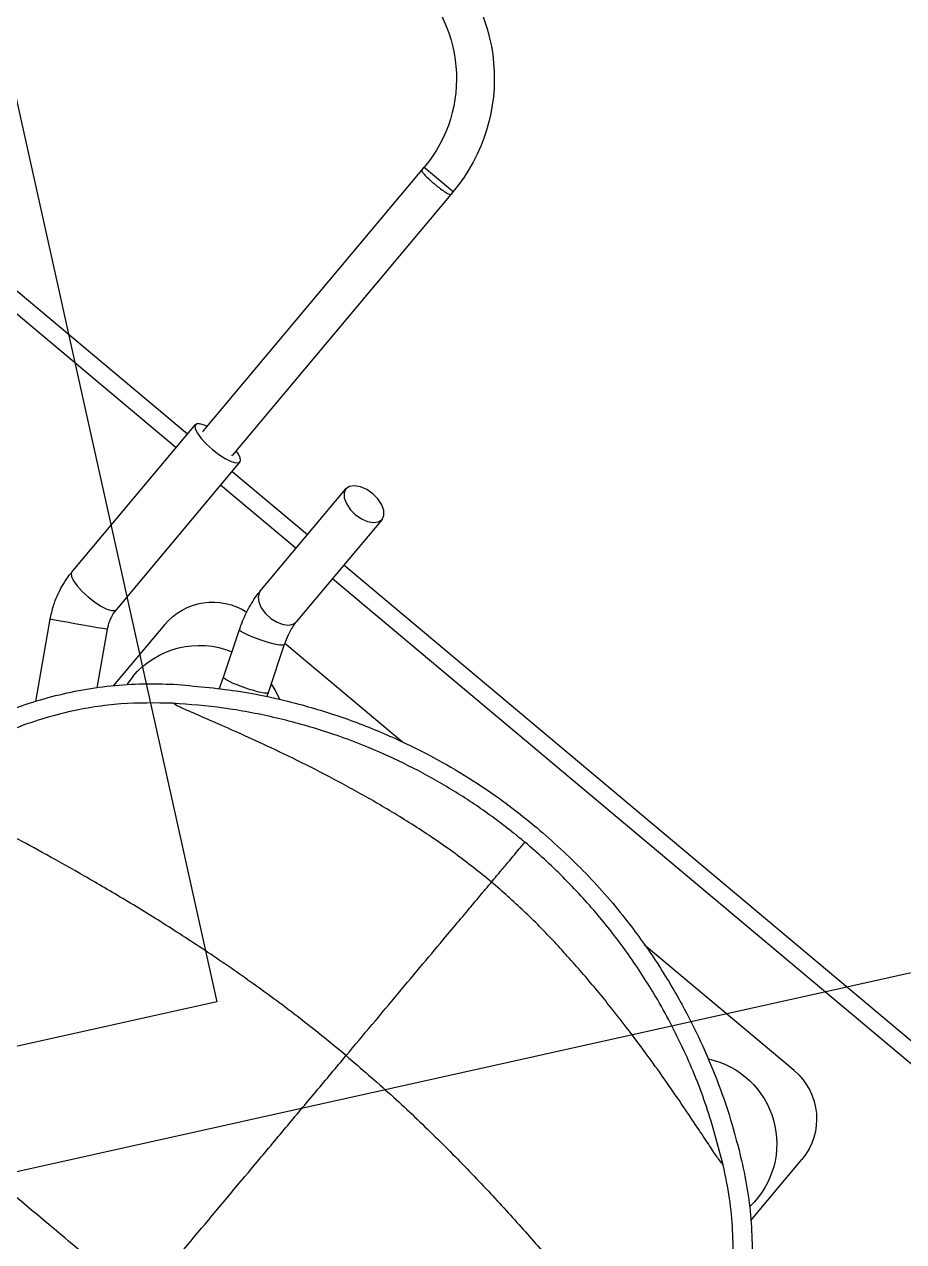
# Model space of a CAD drawing. Header units: metres. Extents: x 822482 to 822767, y 9662202 to 9662512.
# Drawn here: x 822652.2476 to 822652.3893, y 9662450.0434 to 9662450.2394 of the extents above; entities that cross this region are included whole.
import ezdxf

# ---------------------------------------------------------------- set-up
doc = ezdxf.new("R2010")
doc.units = ezdxf.units.M
doc.layers.add('ARQ_NE_COTAS', color=7, linetype='Continuous', true_color=0x000000)
doc.layers.add('ARQ_NE_EQUIPAMENTOS', color=7, linetype='Continuous')

# ---------------------------------------------------------------- blocks, each defined once
blk = doc.blocks.new('fermentadora')
at = {"color": 8, "linetype": 'Continuous', "lineweight": 25}
for p, q in [((2278.368359169344, 2191.806893660535), (2278.368293356498, 2191.648418036657)), ((2278.371202693003, 2191.806892479657), (2278.371136880158, 2191.648416855779)), ((2278.33246591548, 2191.766489910612), (2278.345289537767, 2191.76648458513)), ((2278.355440760634, 2191.756324923636), (2278.355427655265, 2191.724767532909)), ((2278.355406555985, 2191.673961015475), (2278.355396282434, 2191.649222570173)), ((2278.347586670266, 2191.652297950433), (2278.346861436195, 2191.652564270848)), ((2278.34758801309, 2191.652297442927), (2278.347586670266, 2191.652297950433)), ((2278.355215930108, 2191.649286845913), (2278.34758801309, 2191.652297442927)), ((2278.380784546542, 2191.64841284923), (2278.359224275986, 2191.648421802927)), ((2278.342971247799, 2191.645878927946), (2278.344876761285, 2191.645179191086)), ((2278.344875418461, 2191.645179698592), (2278.352419721632, 2191.642202110641)), ((2278.359221112921, 2191.640805223655), (2278.380781383476, 2191.640796269958)), ((2278.368290193433, 2191.640801457385), (2278.368283593172, 2191.62490819929)), ((2278.371133717093, 2191.640800276507), (2278.371127116831, 2191.624907018412)), ((2278.335586805688, 2191.633894104666), (2278.334013842752, 2191.633983541949)), ((2278.345233867819, 2191.632432796001), (2278.3324125268, 2191.632438120535)), ((2278.338778668397, 2191.625838270865), (2278.330452455485, 2191.630650019867)), ((2278.322430423533, 2191.624495026459), (2278.334103806797, 2191.617748931343)), ((2278.373141206991, 2191.624906181987), (2278.34207802836, 2191.624919082117)), ((2278.373139667518, 2191.623244330398), (2278.373050291628, 2191.623226669722)), ((2278.427978292452, 2191.623258533599), (2278.373138925289, 2191.623281307668)), ((2278.428606563978, 2191.623258272686), (2278.427978296235, 2191.623258533597)), ((2278.428603693039, 2191.617165012437), (2278.428606223491, 2191.623258272827)), ((2278.373047502861, 2191.617217403964), (2278.373136394838, 2191.617188047277)), ((2278.373136394838, 2191.617188047277), (2278.427975762001, 2191.617165273208)), ((2278.427975762001, 2191.617165273208), (2278.428603473614, 2191.617165012527)), ((2278.342074148333, 2191.61557607932), (2278.373137326964, 2191.61556317919)), ((2278.368279713145, 2191.615565196493), (2278.36821615662, 2191.462522733454)), ((2278.371123236805, 2191.615564015615), (2278.37105968028, 2191.462521552576))]:
    blk.add_line(p, q, dxfattribs=at)
at = {"color": 8, "linetype": 'Continuous', "lineweight": 25, "flags": 128}
for points in [[(2278.34794070767, 2191.654425616795), (2278.348665228584, 2191.652824645535), (2278.34902937516, 2191.651728562857)], [(2278.352419721632, 2191.642202110641), (2278.352348102317, 2191.642430758939), (2278.352420352688, 2191.642983779276), (2278.352629394602, 2191.643807037052), (2278.352954769117, 2191.644819943548), (2278.353364625939, 2191.645923346849), (2278.353818844818, 2191.647009245792), (2278.354272966883, 2191.647971335892), (2278.354682534519, 2191.648715449155), (2278.355007457209, 2191.649168745435), (2278.355215869586, 2191.649286868637)], [(2278.359221112921, 2191.640805223655), (2278.35904610548, 2191.640817538757), (2278.358381958837, 2191.641097899727), (2278.357800107212, 2191.641722383893), (2278.357357509622, 2191.642629876546), (2278.357097488386, 2191.643731545378), (2278.357045497464, 2191.644919543588), (2278.357206626143, 2191.64607758874), (2278.357565102488, 2191.647092312557), (2278.358085833941, 2191.647864398007), (2278.358717848375, 2191.64831827043), (2278.359224275986, 2191.648421802927)], [(2278.378598619695, 2191.644605470507), (2278.378706017741, 2191.645782249662), (2278.379016722286, 2191.646843753625), (2278.379500318672, 2191.647686063054), (2278.380109469468, 2191.648226739062), (2278.380784546542, 2191.64841284923), (2278.381459468805, 2191.648226178426), (2278.382068170319, 2191.647684996659), (2278.382551066939, 2191.646842285857), (2278.382860889719, 2191.645780524198), (2278.382967310326, 2191.644603656247), (2278.382859912277, 2191.643426869526), (2278.382549207735, 2191.64236537313), (2278.382065611346, 2191.641523056134), (2278.38145646055, 2191.640982380125), (2278.380781383476, 2191.640796269958), (2278.380106461214, 2191.640982940762), (2278.379497759699, 2191.641524122529), (2278.379014863083, 2191.642366840897), (2278.3787050403, 2191.643428594989), (2278.378598619695, 2191.644605470507)], [(2278.334103806797, 2191.617748931343), (2278.334198488792, 2191.617912764956), (2278.334474864516, 2191.618391005094), (2278.334910544054, 2191.619144905992), (2278.335470235083, 2191.620113383684), (2278.336108586112, 2191.621217985947), (2278.336773889082, 2191.622369216262), (2278.337412240111, 2191.623473818524), (2278.337971927357, 2191.624442296219), (2278.338407610675, 2191.625196189548), (2278.338683986399, 2191.625674429686), (2278.338778668397, 2191.625838270865)], [(2278.342074148333, 2191.61557607932), (2278.341921006344, 2191.615607740174), (2278.341558290218, 2191.615948673566), (2278.34123752304, 2191.616637870593), (2278.340984691105, 2191.617619510752), (2278.340820277658, 2191.618814062747), (2278.340757600973, 2191.620124746886), (2278.340801743187, 2191.62144538187), (2278.340949122577, 2191.622668972826), (2278.341187803613, 2191.623696404966), (2278.34149844607, 2191.624444425738), (2278.341855885449, 2191.624852453919), (2278.34207802836, 2191.624919082117)], [(2278.371820371183, 2191.620235224525), (2278.371874342146, 2191.621551315591), (2278.372030789651, 2191.622760746061), (2278.372277040912, 2191.623765521278), (2278.372593141706, 2191.624484250277), (2278.372953487774, 2191.624858712732), (2278.373328884825, 2191.624858556835), (2278.373688919749, 2191.624483795214), (2278.374004425369, 2191.623764803917), (2278.374140345703, 2191.623280891791)], [(2278.374137815252, 2191.6171876314), (2278.37400149304, 2191.616703832332), (2278.373685390354, 2191.615985103334), (2278.37332504429, 2191.615610648445), (2278.372949647239, 2191.615610804342), (2278.372589612311, 2191.615985558396), (2278.372274108583, 2191.616704549693), (2278.372028691951, 2191.617709536659), (2278.371873249017, 2191.618919089086), (2278.371820371183, 2191.620235224525)]]:
    blk.add_lwpolyline(points, dxfattribs=at)
at = {"color": 8, "linetype": 'Continuous', "lineweight": 25}
for centre, radius, start, end in [((2278.335635461815, 2191.751052325701), 0.01397896247333623, 332.2851231201386, 96.35430474666242), ((2278.345285321568, 2191.756329147237), 0.01015543950115234, 359.9762058173604, 89.97620581736042), ((2278.335592612825, 2191.647873069267), 0.01397896247333622, 269.9762058158359, 342.1639522995359), ((2278.345238086461, 2191.642588234633), 0.01015543950115224, 269.9762058147937, 352.768483054247), ((2278.428594457874, 2191.594924602458), 0.02833367620821524, 359.9762058163947, 89.97620581639435), ((2278.428594457874, 2191.594924602458), 0.0222404125075239, 359.9762058161301, 89.97620581613008)]:
    blk.add_arc(centre, radius, start, end, dxfattribs=at)
blk.add_ellipse((2278.34623171505, 2191.648738570432), major_axis=(0.001355627354130935, 0.003559128862140572), ratio=0.125392698140403, start_param=0.001503569229466153, end_param=3.140089084362755, dxfattribs=at)
for points, knots in [([(2278.338901924507, 2191.75915973127), (2278.337851355752, 2191.760496318591), (2278.33575026401, 2191.763169435004), (2278.332180096044, 2191.766881778942), (2278.328307070493, 2191.770339177845), (2278.324160187737, 2191.773466008936), (2278.319812898022, 2191.776222916194), (2278.31526037693, 2191.778628480853), (2278.31048493576, 2191.780668002307), (2278.305625563501, 2191.782321024104), (2278.302331142524, 2191.783083373317), (2278.300737095041, 2191.783452245679)], [0, 0, 0, 0, 0.1102705617183889, 0.2205363193937673, 0.3337161312399579, 0.4468960545734013, 0.5571748594037497, 0.6674538086057352, 0.7806627426893379, 0.8938708789350939, 1, 1, 1, 1]), ([(2278.310886652225, 2191.699472966072), (2278.310848436603, 2191.702661413874), (2278.310772362825, 2191.709008484984), (2278.310195281402, 2191.718330663039), (2278.309364187262, 2191.72730172489), (2278.30830993212, 2191.73584571605), (2278.307109375011, 2191.743888164538), (2278.305826323349, 2191.751354601924), (2278.304563597585, 2191.75798167295), (2278.303382016757, 2191.763763544134), (2278.302328226749, 2191.768707500407), (2278.301416214698, 2191.77293061118), (2278.300705256031, 2191.776350644982), (2278.300215503736, 2191.778995147947), (2278.300149482126, 2191.779977319393), (2278.300116395788, 2191.780469528788)], [0, 0, 0, 0, 0.08042245483621337, 0.1600926442651132, 0.2395328261724739, 0.3190527871245546, 0.3987896548055023, 0.4787553380110707, 0.5588810400677333, 0.6323887322017293, 0.7058721037032818, 0.7792962437678175, 0.8526897180864735, 0.9261763258967689, 1, 1, 1, 1]), ([(2278.300116395788, 2191.780469528788), (2278.30299565643, 2191.779741538039), (2278.308818069949, 2191.778269402061), (2278.315826649868, 2191.775012850882), (2278.321316807941, 2191.771712792992), (2278.325463778007, 2191.768718622331), (2278.329373617978, 2191.76535009565), (2278.333113578709, 2191.761574551548), (2278.335327344293, 2191.75877165904), (2278.336464964542, 2191.757331295481)], [0, 0, 0, 0, 0.2020718259472027, 0.4086277268264125, 0.5235523293125339, 0.6384770488532069, 0.756732811786065, 0.8749887154823285, 1, 1, 1, 1]), ([(2278.358773145998, 2191.69945307944), (2278.358674685301, 2191.702844130359), (2278.358476715818, 2191.709662329069), (2278.356953848052, 2191.71912987105), (2278.354782228787, 2191.727808432816), (2278.352268507479, 2191.735144488351), (2278.349419891144, 2191.741793308948), (2278.346348433665, 2191.747790501879), (2278.342883558752, 2191.753622633123), (2278.340229124748, 2191.757314047428), (2278.338901924507, 2191.75915973127)], [0, 0, 0, 0, 0.1588703283971742, 0.3194317910069389, 0.4482020148017158, 0.5778662417752771, 0.6824223595566961, 0.7869787586812669, 0.8934907245105976, 1, 1, 1, 1]), ([(2278.336464964542, 2191.757331295481), (2278.336504770331, 2191.757055738655), (2278.336584179146, 2191.756506028622), (2278.337173034275, 2191.754433913249), (2278.338017135541, 2191.751581282347), (2278.339084757019, 2191.747951886874), (2278.340298120676, 2191.74366557099), (2278.341593624253, 2191.738806414707), (2278.342948672871, 2191.733287627214), (2278.344289549207, 2191.727155758206), (2278.345526167868, 2191.720480483958), (2278.346515658578, 2191.713568918022), (2278.347218273059, 2191.706538776211), (2278.347317261855, 2191.701801717347), (2278.347366241596, 2191.699457816578)], [0, 0, 0, 0, 0.0768928030222778, 0.1533939329827697, 0.2306201933710285, 0.3091713971552484, 0.3892174507201739, 0.4706051339138623, 0.5529618465149874, 0.6440556363524464, 0.7349500080639201, 0.8249161583877757, 0.9133683657415469, 1, 1, 1, 1]), ([(2278.336464964542, 2191.757331295481), (2278.33833789244, 2191.754671945181), (2278.342088656801, 2191.749346274959), (2278.346650596808, 2191.740691610003), (2278.35017116685, 2191.73217911103), (2278.352698884517, 2191.72391459501), (2278.354430431335, 2191.715950164533), (2278.355489995902, 2191.70777793965), (2278.355727669168, 2191.702234768543), (2278.355726513928, 2191.699454385021), (2278.355726513912, 2191.699454344667)], [0, 0, 0, 0, 0.1571513692365803, 0.3147146004870002, 0.4718751192060661, 0.6019881534060423, 0.732101331754092, 0.8655517576683913, 0.9999980486375097, 1, 1, 1, 1]), ([(2278.259262132217, 2191.699494405058), (2278.259260770341, 2191.696215042799), (2278.259258070371, 2191.689713584942), (2278.259254102131, 2191.680158165959), (2278.259250287905, 2191.670973609107), (2278.259246655973, 2191.662228011933), (2278.259243234607, 2191.653989451881), (2278.259240051902, 2191.646325579284), (2278.259237038699, 2191.639069864498), (2278.259234258479, 2191.632375166669), (2278.259231784491, 2191.626417868733), (2278.259229754156, 2191.621528874744), (2278.259228157345, 2191.617683794565), (2278.259227539875, 2191.616196943454), (2278.259227228231, 2191.615446513262)], [0, 0, 0, 0, 0.08251177548077061, 0.1635826690788737, 0.2436112527101865, 0.3229204190489153, 0.4017728500327702, 0.4803857036723868, 0.5589522846050654, 0.6455360673659534, 0.7325636863233295, 0.8203606974670938, 0.9093340581718993, 1, 1, 1, 1]), ([(2278.259262132217, 2191.699494405058), (2278.264071782887, 2191.699492407673), (2278.273693104501, 2191.699488412065), (2278.285872511389, 2191.699483354117), (2278.295760600808, 2191.699479247723), (2278.303333252004, 2191.6994761029), (2278.308374869471, 2191.699474009183), (2278.310886652225, 2191.699472966072)], [0, 0, 0, 0, 0.2802244195839949, 0.5605665462169732, 0.707413807611276, 0.854230719248506, 1, 1, 1, 1]), ([(2278.310886652225, 2191.699472966072), (2278.310845788391, 2191.696284551079), (2278.310764442962, 2191.689937545279), (2278.310179618743, 2191.680615850226), (2278.309341075075, 2191.671645484262), (2278.308279720674, 2191.663102378394), (2278.3070724869, 2191.655060921696), (2278.305783234475, 2191.647595544208), (2278.30451500341, 2191.640969531985), (2278.303328621756, 2191.635188641626), (2278.302270724712, 2191.630245573528), (2278.301355206094, 2191.626023212487), (2278.300641407161, 2191.622603759518), (2278.300149458353, 2191.619959675598), (2278.30008262103, 2191.618977563851), (2278.3000491259, 2191.618485384352)], [0, 0, 0, 0, 0.08042245594167995, 0.160092646465706, 0.2395328294650312, 0.319052676671837, 0.3987896533310471, 0.478755387589947, 0.5588810452344537, 0.6323887383788677, 0.7058720749111222, 0.7792962466843728, 0.8526897469852779, 0.9261763370227118, 1, 1, 1, 1]), ([(2278.310886652225, 2191.699472966072), (2278.313069618589, 2191.699472059515), (2278.31750469874, 2191.699470217684), (2278.324032745325, 2191.699467506673), (2278.330279999048, 2191.69946491227), (2278.335546474961, 2191.699462725172), (2278.339769936718, 2191.699460971224), (2278.343005867992, 2191.699459627384), (2278.345604247596, 2191.699458548311), (2278.346787235883, 2191.699458057031), (2278.347366241596, 2191.699457816578)], [0, 0, 0, 0, 0.1354264782235187, 0.2751427118983856, 0.4183420919523891, 0.5628525340255756, 0.6758756460047189, 0.7872050614678698, 0.8958489392389845, 1, 1, 1, 1]), ([(2278.347366241596, 2191.699457816578), (2278.347308953279, 2191.696970392975), (2278.347193107842, 2191.691940455035), (2278.346402635468, 2191.684491391168), (2278.34530242221, 2191.677193128657), (2278.343942831673, 2191.670185188091), (2278.342443861579, 2191.66360746136), (2278.340933865743, 2191.657711320682), (2278.339515491002, 2191.652597282454), (2278.338269672439, 2191.648334447721), (2278.337269793385, 2191.64497502386), (2278.33656213206, 2191.64253443024), (2278.336465371762, 2191.641907474905), (2278.336416900116, 2191.641593404383)], [0, 0, 0, 0, 0.09194435870773274, 0.1859250743441959, 0.2815408429192736, 0.3780589572145823, 0.4745928200873692, 0.5702588163488499, 0.6590106302680865, 0.7459915749955603, 0.8312650394582733, 0.915472962361882, 1, 1, 1, 1]), ([(2278.355726513912, 2191.699454344667), (2278.355726513895, 2191.699454304312), (2278.355726513819, 2191.699454122719), (2278.355726513507, 2191.699453371124), (2278.355726512254, 2191.699450379877), (2278.355726507711, 2191.69943841489), (2278.355726471511, 2191.699390544845), (2278.355726222794, 2191.699199073894), (2278.35572299318, 2191.698433173777), (2278.355675391149, 2191.695368392678), (2278.35535486814, 2191.690111825009), (2278.354417587675, 2191.683149316062), (2278.352976663173, 2191.676266605374), (2278.351036004222, 2191.669508116754), (2278.348478625281, 2191.662539572002), (2278.345199353343, 2191.655441873691), (2278.341180564997, 2191.648275484786), (2278.338003808769, 2191.643819390358), (2278.336416900116, 2191.641593404383)], [0, 0, 0, 0, 1.951122930427435e-06, 8.780053186923457e-06, 3.633966457921097e-05, 0.000146578110148361, 0.0005872880189298782, 0.002350860026045885, 0.009404219747312929, 0.03761873275627588, 0.1505472470013988, 0.2637762711847027, 0.3770055096297464, 0.4902344213310036, 0.6034634296866634, 0.7355649044186993, 0.867904770954035, 1, 1, 1, 1]), ([(2278.33885234059, 2191.639762945151), (2278.340807781509, 2191.642535306389), (2278.344739610327, 2191.648109726821), (2278.349201878021, 2191.656598006553), (2278.352670678033, 2191.664844672663), (2278.355060581064, 2191.672221873534), (2278.356769701446, 2191.679250118642), (2278.357910982072, 2191.685890336942), (2278.358635243828, 2191.692634871928), (2278.358727178589, 2191.697180342622), (2278.358773145998, 2191.69945307944)], [0, 0, 0, 0, 0.1588767190575794, 0.3194553497239079, 0.4482258229883198, 0.5778903779370322, 0.682440648982786, 0.7869911698227277, 0.893495515970085, 1, 1, 1, 1]), ([(2278.347366241596, 2191.699457816578), (2278.348224262883, 2191.699457460253), (2278.349937500047, 2191.699456748768), (2278.351980468341, 2191.69945590035), (2278.353717380534, 2191.699455179034), (2278.355063461328, 2191.699454620024), (2278.355505656163, 2191.699454436386), (2278.355726513912, 2191.699454344667)], [0, 0, 0, 0, 0.1872018726533537, 0.3737916643269881, 0.5605337299852942, 0.7805050543258772, 1, 1, 1, 1]), ([(2278.359211384941, 2191.648431387334), (2278.359024745003, 2191.64843207526), (2278.358580627717, 2191.648433712208), (2278.35773111358, 2191.648548906821), (2278.356829842403, 2191.648748645557), (2278.355983241881, 2191.648997997947), (2278.355472009916, 2191.649191393597), (2278.355214644613, 2191.649288753177)], [0, 0, 0, 0, 0.1735804087715812, 0.4130416083437674, 0.6490386277885886, 0.8233184039553694, 1, 1, 1, 1]), ([(2278.336416900116, 2191.641593404383), (2278.334655599688, 2191.639428673119), (2278.331099003772, 2191.635057428865), (2278.325526533941, 2191.630248041734), (2278.320415731574, 2191.626678710111), (2278.315965714677, 2191.624100436632), (2278.311267639851, 2191.621896094154), (2278.305963745547, 2191.619901283908), (2278.30215711179, 2191.618990014651), (2278.3000491259, 2191.618485384352)], [0, 0, 0, 0, 0.1899143162823898, 0.3834941905601287, 0.4990316427533288, 0.6145691286827667, 0.7334933503361901, 0.8524175707398736, 1, 1, 1, 1]), ([(2278.352422457354, 2191.642212354401), (2278.352501124541, 2191.642177389115), (2278.352842266876, 2191.642025761229), (2278.353637165519, 2191.641759282329), (2278.354806866152, 2191.641396967812), (2278.356198131765, 2191.641079931006), (2278.357630364489, 2191.640877586877), (2278.358652433968, 2191.640785038675), (2278.359173554979, 2191.640809817734), (2278.359220160492, 2191.640812033804)], [0, 0, 0, 0, 0.03513670820435561, 0.1523712634286103, 0.3457992513913355, 0.5449421933878844, 0.7574688545429222, 0.9783096667772825, 1, 1, 1, 1]), ([(2278.300667173524, 2191.615502100061), (2278.302323591576, 2191.615885694581), (2278.305636431991, 2191.616652884621), (2278.310512303823, 2191.618315789921), (2278.315287331814, 2191.620357237659), (2278.319878726089, 2191.622787510843), (2278.324219357596, 2191.62555602157), (2278.328328349622, 2191.62865905222), (2278.332200486949, 2191.632119206275), (2278.335755544461, 2191.635819284704), (2278.337842903327, 2191.638477462464), (2278.33885234059, 2191.639762945151)], [0, 0, 0, 0, 0.1102813077714468, 0.2205629026289396, 0.3337830899291532, 0.4470022605956246, 0.557280674610046, 0.6675589801990739, 0.7807709265549437, 0.8939818161749041, 1, 1, 1, 1]), ([(2278.342071252581, 2191.624937123211), (2278.341956083717, 2191.624932323969), (2278.341572384921, 2191.624916334724), (2278.34092810318, 2191.625017781173), (2278.34015535362, 2191.62521324663), (2278.339448348883, 2191.625477634455), (2278.338992069772, 2191.625723349933), (2278.338778668397, 2191.625838270865)], [0, 0, 0, 0, 0.1107053185641171, 0.3688279651980131, 0.5692746367999068, 0.7985500928476739, 1, 1, 1, 1]), ([(2278.427975762001, 2191.617165273208), (2278.427924835643, 2191.617210305043), (2278.427823001872, 2191.617300351963), (2278.427692735729, 2191.617996970167), (2278.427619287667, 2191.61884138395), (2278.427589544287, 2191.619612871541), (2278.427582118768, 2191.620215350196), (2278.427590209938, 2191.620817671775), (2278.427620806436, 2191.621588654267), (2278.427695041657, 2191.622430083336), (2278.427825717982, 2191.623123926613), (2278.42792734757, 2191.623213580829), (2278.427978296232, 2191.623258526031)], [0, 0, 0, 0, 0.1249627408431747, 0.2498789962074589, 0.3748049139118112, 0.4380238900034292, 0.5003301979038692, 0.5626285027800778, 0.6258468452255936, 0.750787214462257, 0.8750653419014525, 1, 1, 1, 1]), ([(2278.334103806797, 2191.617748931343), (2278.334754051997, 2191.617404209879), (2278.335673834316, 2191.61691659581), (2278.337117526926, 2191.616377275385), (2278.338391377567, 2191.615996596803), (2278.33994202292, 2191.615706698065), (2278.341184206457, 2191.615565526941), (2278.341903878278, 2191.615590775668), (2278.342073120306, 2191.6155967133)], [0, 0, 0, 0, 0.2619952811549338, 0.3705965494147564, 0.5503995601772076, 0.7374465640226683, 0.9382564736026947, 1, 1, 1, 1])]:
    blk.add_open_spline(points, degree=3, knots=knots, dxfattribs=at)
blk = doc.blocks.new('A$C8f1b9c42')
at = {"layer": 'ARQ_NE_EQUIPAMENTOS', "lineweight": 0, "transparency": 33554687, "xscale": -1, "rotation": 90}
blk.add_blockref('fermentadora', (2561.466169543564, 2025.13864565827), dxfattribs=at)

msp = doc.modelspace()

# ---------------------------------------------------------------- linework, layer by layer
at = {"layer": 'ARQ_NE_COTAS', "color": 1}
for points in [[(822652.8401003685, 9662450.186650474), (822652.234240476, 9662450.051926784), (822652.1758508291, 9662450.314508256), (822652.7817107197, 9662450.449231952)], [(822652.278587088, 9662450.082006507), (822652.1609980371, 9662450.055858498), (822652.1111593284, 9662450.279985925), (822652.2287483849, 9662450.306133933)]]:
    msp.add_lwpolyline(points, close=True, dxfattribs=at)

# ---------------------------------------------------------------- block references
at = {"ltscale": 10, "rotation": 140.0090103764572}
msp.add_blockref('A$C8f1b9c42', (822772.889044792, 9662018.469655523), dxfattribs=at)

doc.saveas('drawing.dxf')
